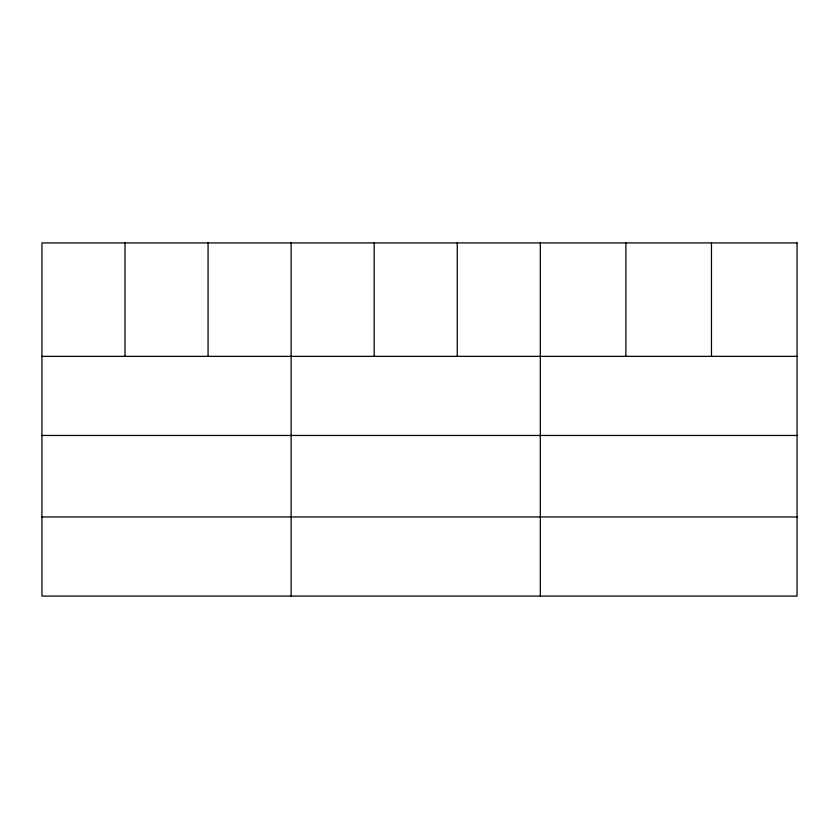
<?xml version="1.0" encoding="UTF-8"?>
<svg xmlns="http://www.w3.org/2000/svg" width="839" height="839" viewBox="0 0 839 839"><rect width="100%" height="100%" fill="white"/><g stroke="black" fill="none" stroke-linecap="round" stroke-linejoin="round"><path stroke-width="1.26" d="M41.95 356.355L797.05 356.355M41.95 435.462L797.05 435.462M41.95 516.971L797.05 516.971M711.472 242.911L711.472 356.355M625.894 242.911L625.894 356.355M540.316 242.911L540.316 596.089M457.255 242.911L457.255 356.355M374.194 242.911L374.194 356.355M291.133 242.911L291.133 596.089M208.072 242.911L208.072 356.355M125.011 242.911L125.011 356.355M797.05 242.911L41.95 242.911L41.95 596.089L797.05 596.089L797.05 242.911"/></g></svg>
